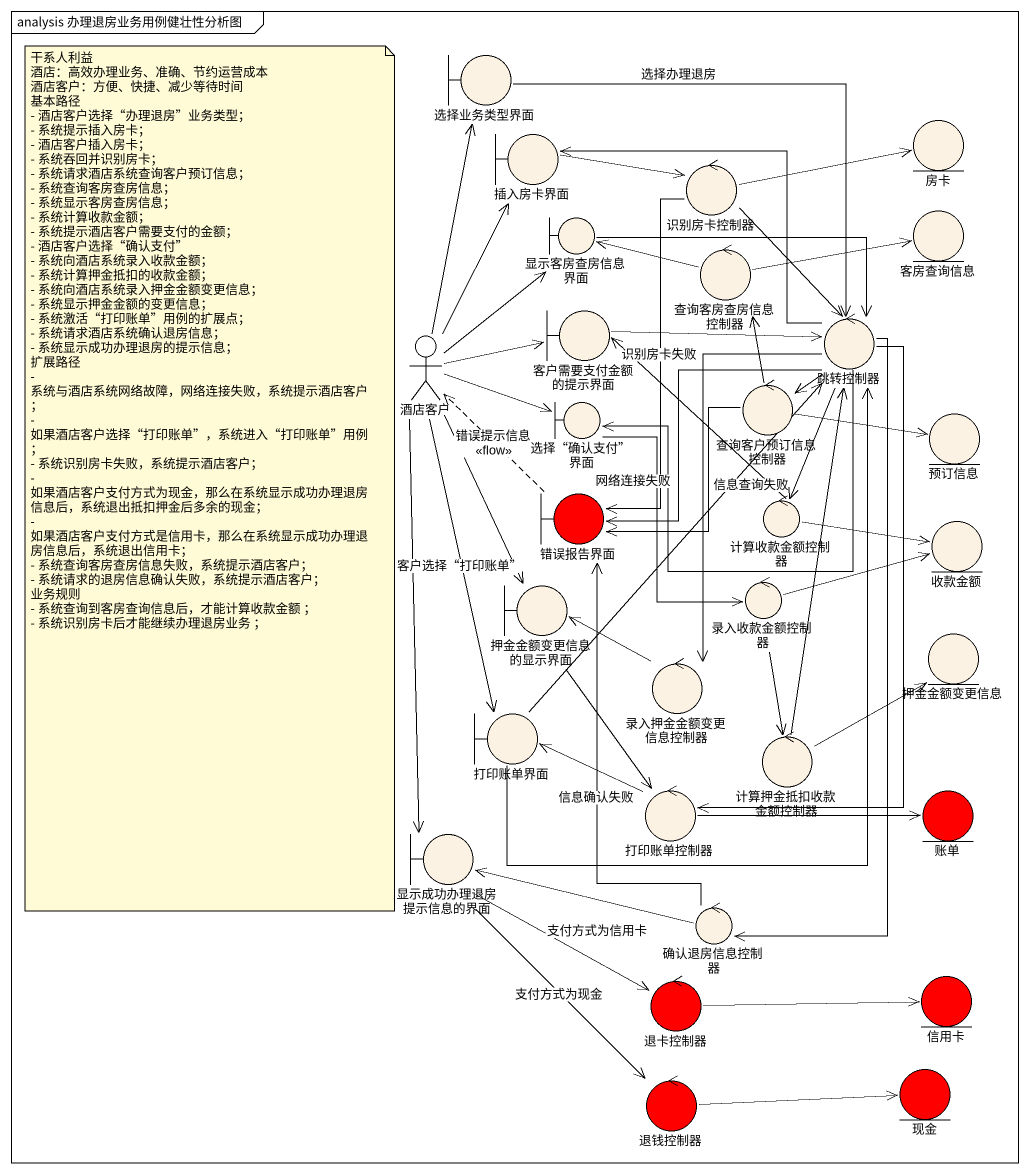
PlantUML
@startuml
mainframe analysis 办理退房业务用例健壮性分析图
boundary 选择业务类型界面 #FCF2E3
entity 房卡 #FCF2E3
boundary 插入房卡界面 #FCF2E3
control 识别房卡控制器 #FCF2E3
boundary 显示客房查房信息界面 #FCF2E3
entity 客房查询信息 #FCF2E3
control 查询客房查房信息控制器 #FCF2E3
boundary 客户需要支付金额的提示界面 #FCF2E3
control 跳转控制器 #FCF2E3
actor 酒店客户
boundary "选择“确认支付”界面" as 选择_确认支付_界面 #FCF2E3
control 查询客户预订信息控制器 #FCF2E3
entity 预订信息 #FCF2E3
boundary 错误报告界面 #FF0000
control 计算收款金额控制器 #FCF2E3
entity 收款金额 #FCF2E3
boundary 押金金额变更信息的显示界面 #FCF2E3
control 录入收款金额控制器 #FCF2E3
entity 押金金额变更信息 #FCF2E3
control 录入押金金额变更信息控制器 #FCF2E3
boundary 打印账单界面 #FCF2E3
control 计算押金抵扣收款金额控制器 #FCF2E3
control 打印账单控制器 #FCF2E3
entity 账单 #FF0000
boundary 显示成功办理退房提示信息的界面 #FCF2E3
control 确认退房信息控制器 #FCF2E3
control 退卡控制器 #FF0000
entity 信用卡 #FF0000
control 退钱控制器 #FF0000
entity 现金 #FF0000
选择业务类型界面 --> 跳转控制器 : 选择办理退房
插入房卡界面 -right-> 识别房卡控制器
识别房卡控制器 -right-> 房卡
识别房卡控制器 --> 跳转控制器
识别房卡控制器 --> 错误报告界面 : 识别房卡失败
显示客房查房信息界面 -right-> 跳转控制器
查询客房查房信息控制器 -left-> 显示客房查房信息界面
查询客房查房信息控制器 -right-> 客房查询信息
客户需要支付金额的提示界面 -right-> 跳转控制器
跳转控制器 -left-> 插入房卡界面
跳转控制器 -left-> 选择_确认支付_界面
跳转控制器 --> 查询客户预订信息控制器
跳转控制器 --> 错误报告界面 : 网络连接失败
跳转控制器 --> 计算收款金额控制器
跳转控制器 --> 录入押金金额变更信息控制器
跳转控制器 --> 打印账单控制器
跳转控制器 --> 确认退房信息控制器
酒店客户 -up-> 选择业务类型界面
酒店客户 -up-> 插入房卡界面
酒店客户 -up-> 显示客房查房信息界面
酒店客户 -right-> 客户需要支付金额的提示界面
酒店客户 -right-> 选择_确认支付_界面
酒店客户 --> 押金金额变更信息的显示界面
酒店客户 --> 打印账单界面 : 客户选择“打印账单”
酒店客户 --> 显示成功办理退房提示信息的界面
选择_确认支付_界面 --> 录入收款金额控制器
查询客户预订信息控制器 -up-> 查询客房查房信息控制器
查询客户预订信息控制器 -right-> 预订信息
查询客户预订信息控制器 -left-> 错误报告界面 : 信息查询失败
错误报告界面 .up.> 酒店客户 : 错误提示信息\n<<flow>>
计算收款金额控制器 -up-> 客户需要支付金额的提示界面
计算收款金额控制器 -right-> 收款金额
押金金额变更信息的显示界面 --> 打印账单控制器
录入收款金额控制器 -right-> 收款金额
录入收款金额控制器 --> 计算押金抵扣收款金额控制器
录入押金金额变更信息控制器 -left-> 押金金额变更信息的显示界面
打印账单界面 -up-> 跳转控制器
打印账单界面 -up-> 跳转控制器
计算押金抵扣收款金额控制器 -up-> 跳转控制器
计算押金抵扣收款金额控制器 -up-> 押金金额变更信息
打印账单控制器 -left-> 打印账单界面
打印账单控制器 -right-> 账单
显示成功办理退房提示信息的界面 --> 退卡控制器 : 支付方式为信用卡
显示成功办理退房提示信息的界面 --> 退钱控制器 : 支付方式为现金
确认退房信息控制器 -up-> 错误报告界面 : 信息确认失败
确认退房信息控制器 -left-> 显示成功办理退房提示信息的界面
退卡控制器 -right-> 信用卡
退钱控制器 -right-> 现金
note as N1
  干系人利益
  酒店：高效办理业务、准确、节约运营成本
  酒店客户：方便、快捷、减少等待时间
  基本路径
  - 酒店客户选择“办理退房”业务类型；
  - 系统提示插入房卡；
  - 酒店客户插入房卡；
  - 系统吞回并识别房卡；
  - 系统请求酒店系统查询客户预订信息；
  - 系统查询客房查房信息；
  - 系统显示客房查房信息；
  - 系统计算收款金额；
  - 系统提示酒店客户需要支付的金额；
  - 酒店客户选择“确认支付”
  - 系统向酒店系统录入收款金额；
  - 系统计算押金抵扣的收款金额；
  - 系统向酒店系统录入押金金额变更信息；
  - 系统显示押金金额的变更信息；
  - 系统激活“打印账单”用例的扩展点；
  - 系统请求酒店系统确认退房信息；
  - 系统显示成功办理退房的提示信息；
  扩展路径
  - 系统与酒店系统网络故障，网络连接失败，系统提示酒店客户；
  - 如果酒店客户选择“打印账单”，系统进入“打印账单”用例；
  - 系统识别房卡失败，系统提示酒店客户；
  - 如果酒店客户支付方式为现金，那么在系统显示成功办理退房信息后，系统退出抵扣押金后多余的现金；
  - 如果酒店客户支付方式是信用卡，那么在系统显示成功办理退房信息后，系统退出信用卡；
  - 系统查询客房查房信息失败，系统提示酒店客户；
  - 系统请求的退房信息确认失败，系统提示酒店客户；
  业务规则
  - 系统查询到客房查询信息后，才能计算收款金额 ；
  - 系统识别房卡后才能继续办理退房业务 ；
end note
@enduml
